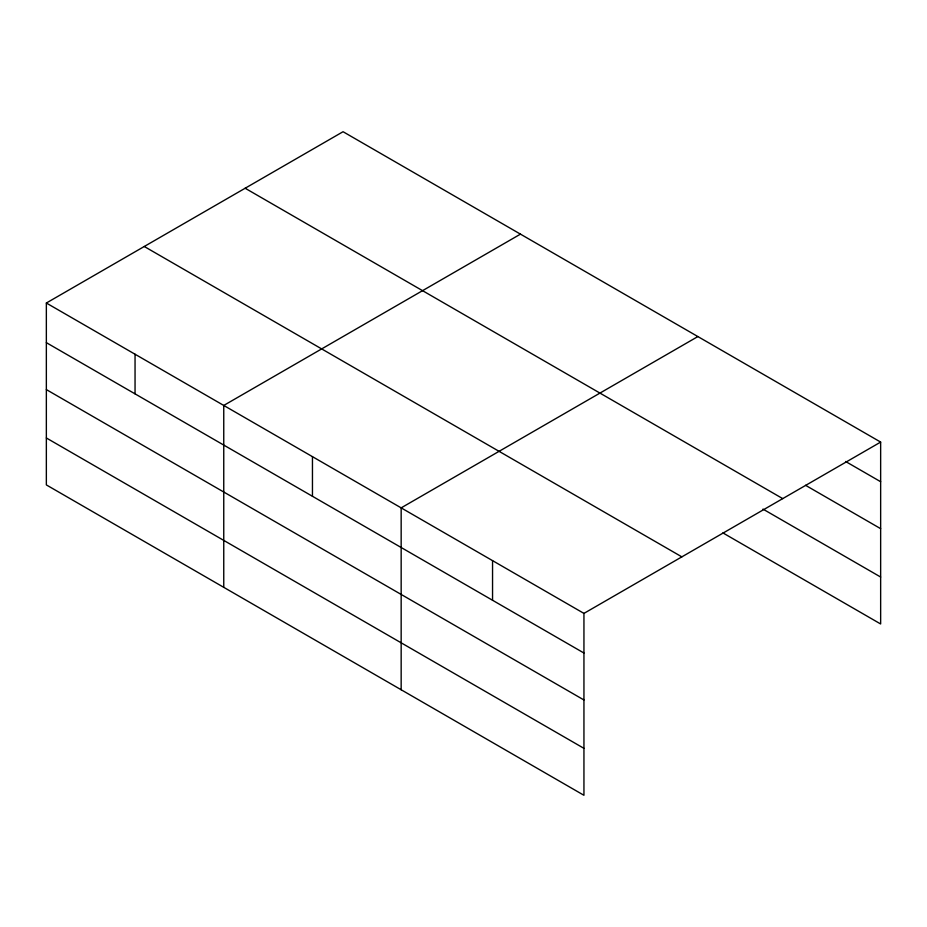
<?xml version="1.0" encoding="UTF-8"?>
<svg xmlns="http://www.w3.org/2000/svg" width="927" height="927" viewBox="0 0 927 927"><rect width="100%" height="100%" fill="white"/><g stroke="black" fill="none" stroke-linecap="round" stroke-linejoin="round"><path stroke-width="1.39" d="M583.94 699.966L583.94 613.396L46.35 303.025L46.35 484.914L583.94 795.285L583.94 699.966L46.35 389.595M722.909 532.909L880.65 623.975L880.65 442.086L343.06 131.715L46.35 303.025M520.464 234.137L223.755 405.447L223.755 587.336M697.869 336.559L401.159 507.869L401.159 689.758M583.94 613.396L880.65 442.086M845.598 461.484L880.65 481.716M805.54 485.296L880.65 528.668M245.145 188.239L782.736 498.622M762.967 509.097L880.65 577.034M144.264 246.489L681.855 556.86M46.35 342.654L583.94 653.025M46.35 437.973L583.94 748.344M492.55 560.626L492.55 600.256M312.457 456.652L312.457 496.281M135.052 354.23L135.052 393.859"/></g></svg>
